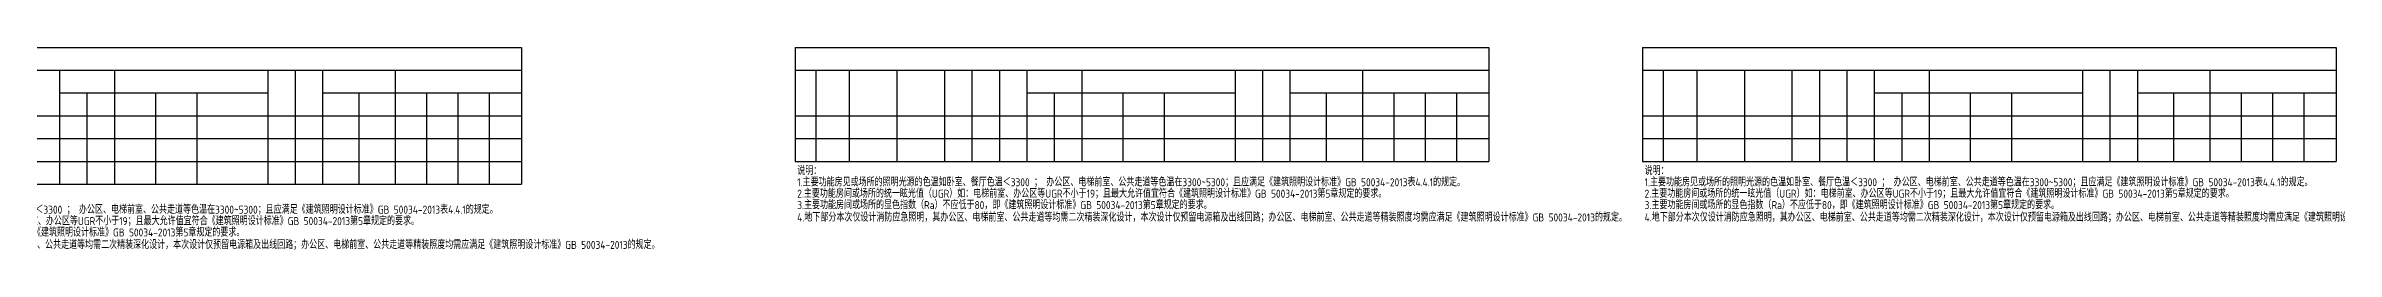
# Model space of a CAD drawing. Extents: x -288892 to 86489, y -207485 to 163917.
# Drawn here: x -13680 to 86489, y -69643 to -60774 of the extents above; entities that cross this region are included whole.
import ezdxf

# ---------------------------------------------------------------- set-up
doc = ezdxf.new("R2010")
doc.units = 0
doc.header["$LTSCALE"] = 1000
doc.header["$MEASUREMENT"] = 0
doc.layers.add('TEL_TEXT', color=3, linetype='CONTINUOUS')
doc.layers.add('表格线', color=3, linetype='CONTINUOUS')
doc.styles.add('_TEL_DIM', font='SIMPLEX', dxfattribs={"width": 0.8, "height": 3.5, "bigfont": 'HZTXT'})
doc.styles.get("Standard").update_dxf_attribs({"font": 'gbenor.shx', "bigfont": 'gbcbig.shx'})

msp = doc.modelspace()

# ---------------------------------------------------------------- linework, layer by layer
at = {"layer": '表格线'}
for p, q in [((-23212, -60774), (7122, -60774)), ((7122, -60774), (7122, -66774)), ((19094, -60774), (19094, -65774)), ((19094, -60774), (49429, -60774)), ((49429, -60774), (49429, -65774)), ((56154, -60774), (56154, -65774)), ((56154, -60774), (86489, -60774)), ((86489, -60774), (86489, -65774)), ((-23212, -61774), (7122, -61774)), ((-13080, -61774), (-13080, -66774)), ((-10680, -61774), (-10680, -66774)), ((-3975, -61774), (-3975, -66774)), ((-2775, -61774), (-2775, -66774)), ((-1575, -61774), (-1575, -66774)), ((1594, -61774), (1594, -66774)), ((1594, -61774), (1594, -66774)), ((19094, -61774), (49429, -61774)), ((19995, -61774), (19995, -65774)), ((21460, -61774), (21460, -65774)), ((21460, -61774), (21460, -65774)), ((21460, -61774), (21460, -65774)), ((23544, -61774), (23544, -65774)), ((25626, -61774), (25626, -65774)), ((26826, -61774), (26826, -65774)), ((28026, -61774), (28026, -65774)), ((29226, -61774), (29226, -65774)), ((31626, -61774), (31626, -65774)), ((38331, -61774), (38331, -65774)), ((39531, -61774), (39531, -65774)), ((40731, -61774), (40731, -65774)), ((43900, -61774), (43900, -65774)), ((43900, -61774), (43900, -65774)), ((56154, -61774), (86489, -61774)), ((57056, -61774), (57056, -65774)), ((58520, -61774), (58520, -65774)), ((58520, -61774), (58520, -65774)), ((58520, -61774), (58520, -65774)), ((60605, -61774), (60605, -65774)), ((62686, -61774), (62686, -65774)), ((63886, -61774), (63886, -65774)), ((65086, -61774), (65086, -65774)), ((66286, -61774), (66286, -65774)), ((68686, -61774), (68686, -65774)), ((75392, -61774), (75392, -65774)), ((76592, -61774), (76592, -65774)), ((77792, -61774), (77792, -65774)), ((80960, -61774), (80960, -65774)), ((80960, -61774), (80960, -65774)), ((-13080, -62774), (-3975, -62774)), ((-11880, -62774), (-11880, -66774)), ((-11880, -62774), (-11880, -66774)), ((-8880, -62774), (-8880, -66774)), ((-7080, -62774), (-7080, -66774)), ((-1575, -62774), (7122, -62774)), ((10, -62774), (10, -66774)), ((2964, -62774), (2964, -66774)), ((4335, -62774), (4335, -66774)), ((5705, -62774), (5705, -66774)), ((29226, -62774), (38331, -62774)), ((30426, -62774), (30426, -65774)), ((30426, -62774), (30426, -65774)), ((33426, -62774), (33426, -65774)), ((35226, -62774), (35226, -65774)), ((40731, -62774), (49429, -62774)), ((42316, -62774), (42316, -65774)), ((45270, -62774), (45270, -65774)), ((46641, -62774), (46641, -65774)), ((48011, -62774), (48011, -65774)), ((66286, -62774), (75392, -62774)), ((67486, -62774), (67486, -65774)), ((67486, -62774), (67486, -65774)), ((70486, -62774), (70486, -65774)), ((72286, -62774), (72286, -65774)), ((77792, -62774), (86489, -62774)), ((79376, -62774), (79376, -65774)), ((82331, -62774), (82331, -65774)), ((83701, -62774), (83701, -65774)), ((85071, -62774), (85071, -65774)), ((-23212, -63774), (7122, -63774)), ((19094, -63774), (49429, -63774)), ((56154, -63774), (86489, -63774)), ((-23212, -64774), (7122, -64774)), ((19094, -64774), (49429, -64774)), ((56154, -64774), (86489, -64774)), ((-23212, -65774), (7122, -65774)), ((19094, -65774), (49429, -65774)), ((56154, -65774), (86489, -65774)), ((-23212, -66774), (7122, -66774))]:
    msp.add_line(p, q, dxfattribs=at)

# ---------------------------------------------------------------- texts
at = {"layer": 'TEL_TEXT'}
for s, p in [('说明：', (19182, -66364)), ('说明：', (56242, -66364)), ('1.主要功能房见或场所的照明光源的色温如卧室、餐厅色温＜3300 ； 办公区、电梯前室、公共走道等色温在3300~5300；且应满足《建筑照明设计标准》GB 50034-2013表4.4.1的规定。', (19182, -66864)), ('2.主要功能房间或场所的统一眩光值（UGR）如：电梯前室、办公区等UGR不小于19；且最大允许值宜符合《建筑照明设计标准》GB 50034-2013第5章规定的要求。', (19182, -67364)), ('1.主要功能房见或场所的照明光源的色温如卧室、餐厅色温＜3300 ； 办公区、电梯前室、公共走道等色温在3300~5300；且应满足《建筑照明设计标准》GB 50034-2013表4.4.1的规定。', (56242, -66864)), ('2.主要功能房间或场所的统一眩光值（UGR）如：电梯前室、办公区等UGR不小于19；且最大允许值宜符合《建筑照明设计标准》GB 50034-2013第5章规定的要求。', (56242, -67364)), ('1.主要功能房见或场所的照明光源的色温如卧室、餐厅色温＜3300 ； 办公区、电梯前室、公共走道等色温在3300~5300；且应满足《建筑照明设计标准》GB 50034-2013表4.4.1的规定。', (-23124, -68066)), ('3.主要功能房间或场所的显色指数（Ra）不应低于80，即《建筑照明设计标准》GB 50034-2013第5章规定的要求。', (19182, -67864)), ('4.地下部分本次仅设计消防应急照明，其办公区、电梯前室、公共走道等均需二次精装深化设计，本次设计仅预留电源箱及出线回路；办公区、电梯前室、公共走道等精装照度均需应满足《建筑照明设计标准》GB 50034-2013的规定。', (19182, -68407)), ('3.主要功能房间或场所的显色指数（Ra）不应低于80，即《建筑照明设计标准》GB 50034-2013第5章规定的要求。', (56242, -67864)), ('4.地下部分本次仅设计消防应急照明，其办公区、电梯前室、公共走道等均需二次精装深化设计，本次设计仅预留电源箱及出线回路；办公区、电梯前室、公共走道等精装照度均需应满足《建筑照明设计标准》GB 50034-2013的规定。', (56242, -68407)), ('2.主要功能房间或场所的统一眩光值（UGR）如：电梯前室、办公区等UGR不小于19；且最大允许值宜符合《建筑照明设计标准》GB 50034-2013第5章规定的要求。', (-23124, -68566)), ('3.主要功能房间或场所的显色指数（Ra）不应低于80，即《建筑照明设计标准》GB 50034-2013第5章规定的要求。', (-23124, -69066)), ('4.地下部分本次仅设计消防应急照明，其办公区、电梯前室、公共走道等均需二次精装深化设计，本次设计仅预留电源箱及出线回路；办公区、电梯前室、公共走道等精装照度均需应满足《建筑照明设计标准》GB 50034-2013的规定。', (-23124, -69609))]:
    msp.add_text(s, height=350, rotation=360, dxfattribs=at).set_placement(p)
at = {"layer": 'TEL_TEXT', "char_height": 3.5, "width": 2.52, "attachment_point": 1, "style": '_TEL_DIM'}
for insert in [(1594, -65273), (43900, -65273), (80960, -65273), (1594, -66273)]:
    msp.add_mtext('-', dxfattribs=dict(at, insert=insert))

doc.saveas('drawing.dxf')
